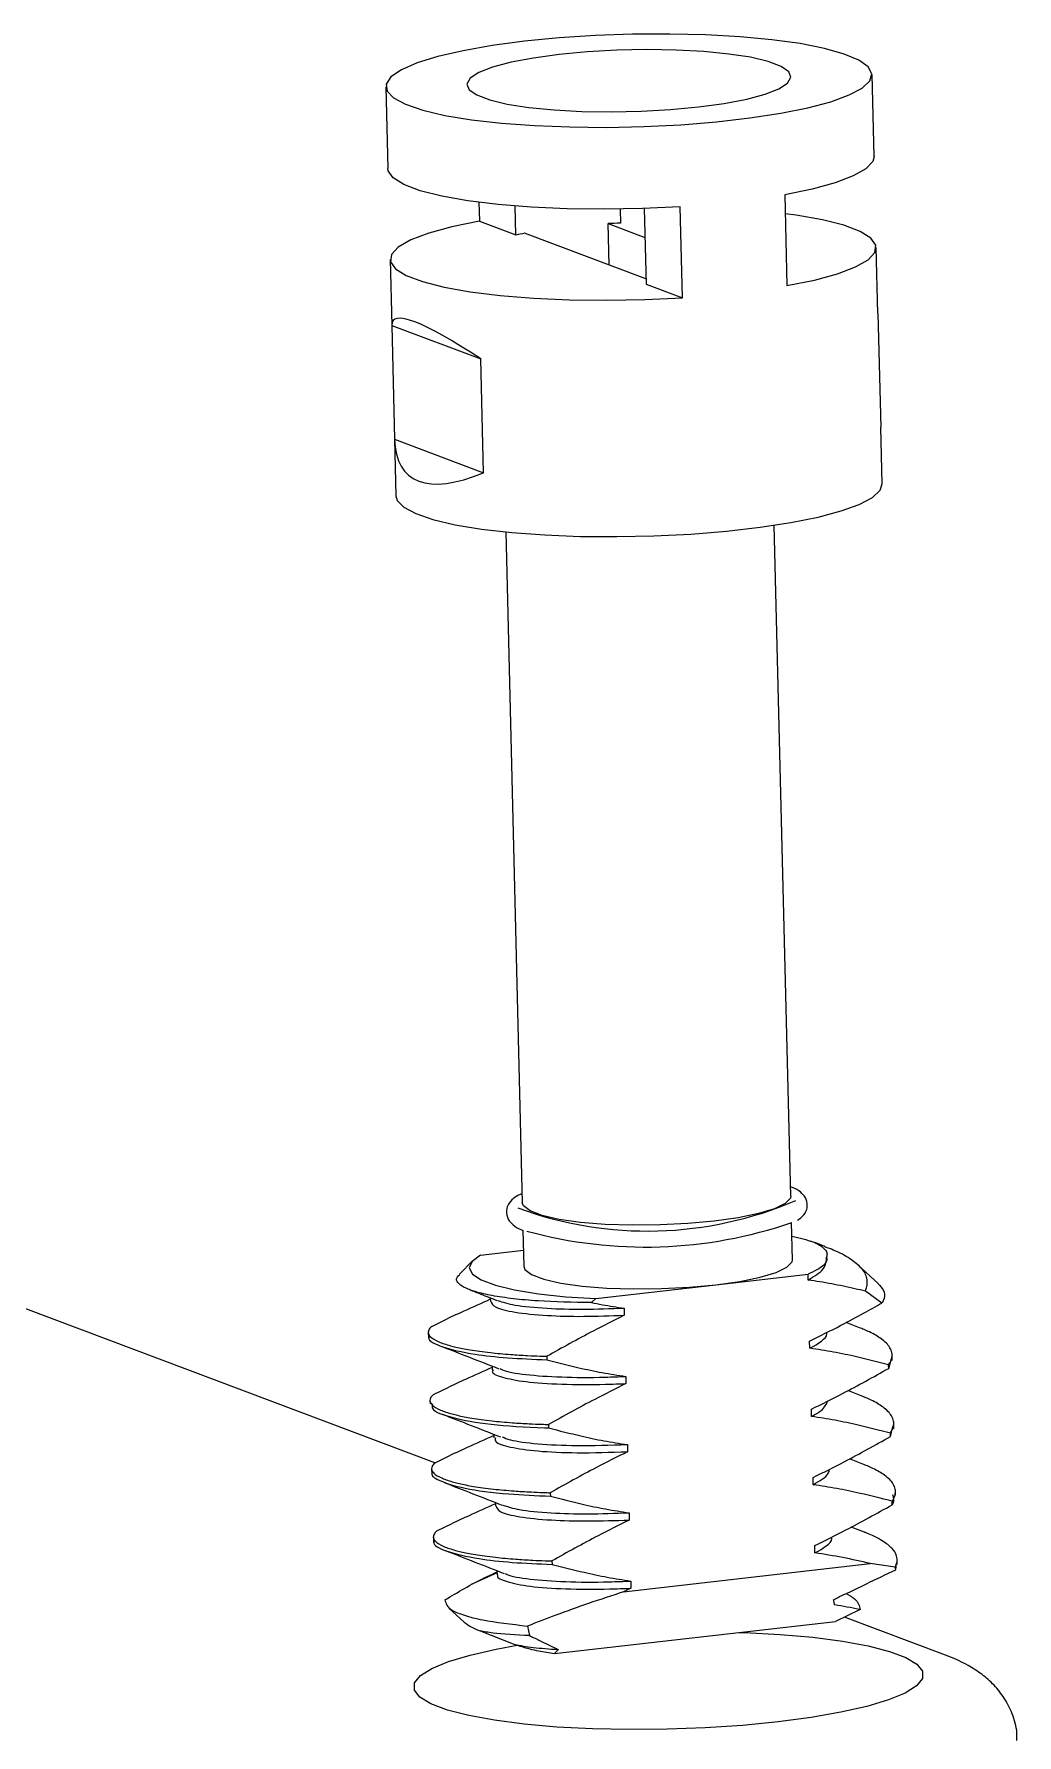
# Paper-space layout 'Layout1' of a CAD drawing. Extents: x 0.3 to 10.8, y 0.2 to 8.2.
# Drawn here: x 5.124 to 5.96, y 5.158 to 6.604 of the extents above; entities that cross this region are included whole.
import ezdxf

# ---------------------------------------------------------------- set-up
doc = ezdxf.new("R2010")
doc.units = 0
doc.header["$MEASUREMENT"] = 0
doc.linetypes.add('SLD-SOLID', pattern=[0])
doc.layers.get('0').update_dxf_attribs({"linetype": 'CONTINUOUS'})

psp = doc.layouts.get("Layout1")

# ---------------------------------------------------------------- linework, layer by layer
at = {"color": 7, "linetype": 'SLD-SOLID'}
for p, q in [((5.8385, 6.4995), (5.8368, 6.5691)), ((5.4235, 6.5588), (5.4253, 6.4893)), ((5.5027, 6.4606), (5.5031, 6.4445)), ((5.7626, 6.467), (5.7645, 6.3898)), ((5.5341, 6.4329), (5.5334, 6.4574)), ((5.6226, 6.4549), (5.6229, 6.443)), ((5.6431, 6.4554), (5.6447, 6.3912)), ((5.6757, 6.3796), (5.6737, 6.4568)), ((5.5031, 6.4445), (5.5341, 6.4329)), ((5.6446, 6.3956), (5.5415, 6.4344)), ((5.6134, 6.4073), (5.6126, 6.4426)), ((5.6126, 6.4426), (5.6437, 6.4308)), ((5.8418, 6.3662), (5.8404, 6.4222)), ((5.4272, 6.412), (5.4286, 6.356)), ((5.6447, 6.3912), (5.6757, 6.3796)), ((5.8418, 6.3662), (5.8442, 6.2696)), ((5.4286, 6.356), (5.4309, 6.2594)), ((5.4286, 6.356), (5.5042, 6.3275)), ((5.5066, 6.2309), (5.5042, 6.3275)), ((5.4309, 6.2594), (5.4321, 6.2111)), ((5.4309, 6.2594), (5.5066, 6.2309)), ((5.8454, 6.2213), (5.8442, 6.2696)), ((5.7678, 5.6163), (5.7537, 6.1862)), ((5.5254, 6.1806), (5.5395, 5.6106)), ((5.7692, 5.5622), (5.7684, 5.5938)), ((5.5401, 5.5873), (5.5409, 5.5565)), ((5.504, 5.5662), (5.5405, 5.5703)), ((5.4973, 5.5614), (5.4862, 5.5501)), ((5.7041, 5.5409), (5.7824, 5.5499)), ((5.7825, 5.545), (5.7824, 5.5499)), ((5.8419, 5.5421), (5.8247, 5.558)), ((5.4653, 5.3896), (5.0532, 5.5447)), ((5.6021, 5.5292), (5.7041, 5.5409)), ((5.8451, 5.5254), (5.8313, 5.5355)), ((5.5123, 5.5299), (5.5124, 5.5267)), ((5.6021, 5.5292), (5.5984, 5.5258)), ((5.626, 5.5211), (5.6262, 5.515)), ((5.4626, 5.5056), (5.4757, 5.512)), ((5.8261, 5.5045), (5.8149, 5.5089)), ((5.4596, 5.5006), (5.4597, 5.4959)), ((5.784, 5.487), (5.7838, 5.4931)), ((5.5604, 5.4802), (5.5605, 5.4772)), ((5.851, 5.4699), (5.8533, 5.4784)), ((5.854, 5.4767), (5.8539, 5.4813)), ((5.5138, 5.4719), (5.5138, 5.4687)), ((5.6275, 5.4631), (5.6276, 5.457)), ((5.851, 5.4699), (5.8509, 5.4729)), ((5.464, 5.4477), (5.4771, 5.454)), ((5.8275, 5.4466), (5.8163, 5.451)), ((5.461, 5.4426), (5.4611, 5.4397)), ((5.7854, 5.4291), (5.7853, 5.4352)), ((5.5619, 5.4222), (5.5619, 5.4193)), ((5.8524, 5.412), (5.8544, 5.4204)), ((5.8554, 5.4187), (5.8553, 5.4234)), ((5.5152, 5.4139), (5.5153, 5.4108)), ((5.6289, 5.4052), (5.629, 5.3991)), ((5.8524, 5.412), (5.8524, 5.4149)), ((5.4655, 5.3897), (5.4785, 5.3961)), ((5.8289, 5.3886), (5.8177, 5.393)), ((5.4624, 5.3847), (5.4625, 5.38)), ((5.7868, 5.3711), (5.7867, 5.3772)), ((5.5633, 5.3643), (5.5634, 5.3613)), ((5.8568, 5.3625), (5.8567, 5.3654)), ((5.5166, 5.356), (5.5167, 5.3528)), ((5.6303, 5.3472), (5.6305, 5.3411)), ((5.8539, 5.354), (5.8538, 5.357)), ((5.4669, 5.3318), (5.48, 5.3381)), ((5.8304, 5.3307), (5.8192, 5.335)), ((5.4639, 5.3267), (5.464, 5.3221)), ((5.7883, 5.3132), (5.7881, 5.3193)), ((5.5647, 5.3063), (5.5648, 5.3034)), ((5.6256, 5.2801), (5.8352, 5.3041)), ((5.8565, 5.3011), (5.8352, 5.3041)), ((5.857, 5.2989), (5.8575, 5.3045)), ((5.8583, 5.3034), (5.8582, 5.3074)), ((5.5181, 5.2963), (5.4961, 5.2862)), ((5.518, 5.298), (5.5181, 5.2946)), ((5.6318, 5.2892), (5.6319, 5.2831)), ((5.6319, 5.2831), (5.6256, 5.2801)), ((5.4771, 5.2663), (5.4902, 5.2543)), ((5.8266, 5.265), (5.8059, 5.255)), ((5.5037, 5.2469), (5.5332, 5.2354)), ((5.544, 5.251), (5.5457, 5.2429)), ((5.5669, 5.2277), (5.8059, 5.255)), ((5.8992, 5.2263), (5.8133, 5.2586))]:
    psp.add_line(p, q, dxfattribs=at)
at = {"color": 7, "linetype": 'SLD-SOLID', "flags": 128}
for points in [[(5.5413, 6.5974), (5.5139, 6.5937), (5.4892, 6.5894), (5.4678, 6.5844), (5.4502, 6.579), (5.4368, 6.5732), (5.4279, 6.5672), (5.4238, 6.5611), (5.4246, 6.5551), (5.4301, 6.5493), (5.4403, 6.5439), (5.455, 6.5389), (5.4738, 6.5345), (5.4963, 6.5308), (5.5219, 6.5278), (5.55, 6.5258), (5.58, 6.5246), (5.6112, 6.5243), (5.6428, 6.525), (5.6742, 6.5265), (5.7045, 6.529), (5.733, 6.5323), (5.7592, 6.5363), (5.7823, 6.5409), (5.8019, 6.5461), (5.8174, 6.5518), (5.8285, 6.5577), (5.835, 6.5637), (5.8367, 6.5698), (5.8336, 6.5757), (5.8257, 6.5814), (5.8132, 6.5866), (5.7964, 6.5913), (5.7757, 6.5954), (5.7516, 6.5987), (5.7247, 6.6012), (5.6955, 6.6029), (5.6648, 6.6036), (5.6333, 6.6034), (5.6018, 6.6023), (5.5708, 6.6003), (5.5413, 6.5974)], [(5.5709, 6.5862), (5.5491, 6.5832), (5.53, 6.5796), (5.5143, 6.5754), (5.5026, 6.5708), (5.4952, 6.566), (5.4924, 6.5611), (5.4943, 6.5563), (5.5009, 6.5518), (5.5118, 6.5477), (5.5267, 6.5441), (5.5452, 6.5413), (5.5666, 6.5392), (5.5901, 6.5379), (5.615, 6.5375), (5.6405, 6.538), (5.6655, 6.5394), (5.6894, 6.5417), (5.7112, 6.5447), (5.7303, 6.5483), (5.746, 6.5525), (5.7577, 6.5571), (5.7651, 6.5619), (5.7679, 6.5668), (5.766, 6.5716), (5.7595, 6.5761), (5.7485, 6.5802), (5.7336, 6.5838), (5.7151, 6.5866), (5.6937, 6.5888), (5.6702, 6.59), (5.6453, 6.5904), (5.6199, 6.5899), (5.5948, 6.5885), (5.5709, 6.5862)], [(5.6737, 6.4568), (5.6417, 6.4553), (5.6094, 6.4547), (5.5777, 6.4551), (5.5472, 6.4565), (5.5189, 6.4587), (5.4933, 6.4619), (5.4711, 6.4658), (5.4528, 6.4705), (5.4389, 6.4757), (5.4298, 6.4814), (5.4255, 6.4874), (5.4253, 6.4893)], [(5.8385, 6.4995), (5.8374, 6.4952), (5.8316, 6.489), (5.8209, 6.483), (5.8055, 6.4772), (5.7859, 6.4718), (5.7626, 6.467)], [(5.7645, 6.3898), (5.7878, 6.3946), (5.8074, 6.3999), (5.8228, 6.4057), (5.8335, 6.4118), (5.8393, 6.418), (5.8401, 6.4241), (5.8359, 6.4301), (5.8267, 6.4358), (5.8128, 6.4411), (5.7946, 6.4457), (5.7724, 6.4496), (5.763, 6.4509)], [(5.5031, 6.4445), (5.4797, 6.4397), (5.4602, 6.4343), (5.4448, 6.4286), (5.4341, 6.4225), (5.4283, 6.4163), (5.4275, 6.4101), (5.4317, 6.4041), (5.4409, 6.3984), (5.4547, 6.3932), (5.473, 6.3886), (5.4952, 6.3846), (5.5208, 6.3815), (5.5491, 6.3792), (5.5796, 6.3778), (5.6113, 6.3775), (5.6436, 6.378), (5.6757, 6.3796)], [(5.4321, 6.2111), (5.4332, 6.2074), (5.4387, 6.2016), (5.4489, 6.1961), (5.4636, 6.1911), (5.4824, 6.1867), (5.5049, 6.183), (5.5305, 6.1801), (5.5586, 6.178), (5.5886, 6.1768), (5.6198, 6.1766), (5.6514, 6.1772), (5.6828, 6.1788), (5.7131, 6.1812), (5.7416, 6.1845), (5.7678, 6.1885), (5.7909, 6.1932), (5.8105, 6.1984), (5.826, 6.204), (5.8371, 6.2099), (5.8436, 6.216), (5.8454, 6.2213)], [(5.7027, 5.595), (5.6803, 5.5929), (5.6566, 5.5918), (5.6328, 5.5916), (5.6099, 5.5923), (5.589, 5.594), (5.5708, 5.5965), (5.5563, 5.5998), (5.5461, 5.6037), (5.5405, 5.6079), (5.5395, 5.6106)], [(5.7678, 5.6163), (5.7675, 5.6145), (5.7631, 5.6099), (5.7539, 5.6055), (5.7404, 5.6014), (5.7231, 5.5979), (5.7027, 5.595)], [(5.504, 5.5662), (5.4968, 5.5608), (5.4944, 5.5554), (5.4971, 5.5501), (5.5045, 5.5451), (5.5166, 5.5405), (5.533, 5.5366), (5.5532, 5.5333), (5.5764, 5.5308), (5.6021, 5.5292)], [(5.5409, 5.5565), (5.5418, 5.5538), (5.5474, 5.5496), (5.5577, 5.5457), (5.5722, 5.5424), (5.5903, 5.5399), (5.6113, 5.5382), (5.6341, 5.5375), (5.6579, 5.5377), (5.6816, 5.5389), (5.7041, 5.5409)], [(5.7041, 5.5409), (5.7244, 5.5438), (5.7418, 5.5473), (5.7553, 5.5514), (5.7644, 5.5558), (5.7688, 5.5604), (5.7692, 5.5622)], [(5.7236, 5.2456), (5.7285, 5.2455), (5.7586, 5.2439), (5.7865, 5.2415), (5.8117, 5.2382), (5.8336, 5.2342), (5.8517, 5.2295), (5.8656, 5.2243), (5.875, 5.2186), (5.8797, 5.2126), (5.8796, 5.2064), (5.8746, 5.2002), (5.865, 5.1941), (5.8508, 5.1882), (5.8324, 5.1827), (5.8103, 5.1777), (5.785, 5.1733), (5.7569, 5.1695), (5.7267, 5.1666), (5.6951, 5.1645), (5.6628, 5.1633), (5.6306, 5.163), (5.5991, 5.1637), (5.569, 5.1652), (5.5411, 5.1677), (5.5159, 5.1709), (5.494, 5.1749), (5.4759, 5.1796), (5.4619, 5.1848), (5.4525, 5.1905), (5.4479, 5.1965), (5.448, 5.2027), (5.453, 5.2089), (5.4626, 5.215), (5.4768, 5.2209), (5.4951, 5.2264), (5.5173, 5.2314), (5.5351, 5.2347)]]:
    psp.add_lwpolyline(points, dxfattribs=at)
at = {"color": 7, "linetype": 'SLD-SOLID'}
for centre, radius, start, end in [((5.5959, 6.1561), 0.2835, 101.053, 102.5905), ((5.6505, 5.7333), 0.7102, 92.2299, 93.0634), ((5.646, 5.9054), 0.3188, 249.788, 293.3097), ((5.6441, 5.9548), 0.3818, 254.7033, 289.0383), ((5.5174, 5.2879), 0.0432, 231.0231, 251.62)]:
    psp.add_arc(centre, radius, start, end, dxfattribs=at)
for centre, major_axis, ratio, start_param, end_param in [((5.6397, 6.1776), (0.2099, -0.1826), 0.125499, 2.376181, 3.256133), ((5.633, 6.448), (0.1905, 0.219), 0.308557, 2.815876, 3.695828), ((5.664, 5.1962), (0.1817, 0.1291), 0.544524, 6.050059, 6.067148)]:
    psp.add_ellipse(centre, major_axis=major_axis, ratio=ratio, start_param=start_param, end_param=end_param, dxfattribs=at)
for points, knots in [([(5.7736, 5.5958), (5.7755, 5.5972), (5.7791, 5.5998), (5.7823, 5.6063), (5.7814, 5.6138), (5.7771, 5.6191), (5.7727, 5.6223), (5.7685, 5.6239), (5.7671, 5.6244)], [0, 0, 0, 0, 0.191564, 0.36272, 0.53008, 0.700479, 0.894274, 1, 1, 1, 1]), ([(5.5393, 5.6185), (5.5373, 5.6175), (5.5327, 5.6153), (5.5282, 5.611), (5.5252, 5.6039), (5.527, 5.5963), (5.532, 5.5914), (5.5359, 5.5886), (5.5395, 5.5874), (5.54, 5.5872)], [0, 0, 0, 0, 0.145258, 0.320038, 0.470019, 0.631891, 0.782585, 0.966336, 1, 1, 1, 1]), ([(5.7687, 5.5822), (5.7752, 5.5807), (5.7871, 5.5779), (5.7954, 5.5728), (5.7992, 5.5684), (5.7984, 5.5655), (5.7981, 5.5644)], [0, 0, 0, 0, 0.312522, 0.568685, 0.824678, 1, 1, 1, 1]), ([(5.7981, 5.5644), (5.7983, 5.5636), (5.7986, 5.5613), (5.7959, 5.5564), (5.7876, 5.5524), (5.7824, 5.5499)], [0, 0, 0, 0, 0.16258, 0.473734, 1, 1, 1, 1]), ([(5.7825, 5.545), (5.7876, 5.5481), (5.7978, 5.5544), (5.798, 5.561), (5.7981, 5.5644)], [0, 0, 0, 0, 0.494611, 1, 1, 1, 1]), ([(5.7971, 5.5733), (5.7958, 5.5738), (5.7916, 5.5754), (5.7875, 5.577), (5.7846, 5.5781)], [0, 0, 0, 0, 0.312995, 1, 1, 1, 1]), ([(5.8313, 5.5355), (5.8323, 5.5391), (5.8341, 5.5456), (5.8285, 5.555), (5.8187, 5.563), (5.808, 5.5691), (5.7994, 5.5722), (5.797, 5.573)], [0, 0, 0, 0, 0.277301, 0.490037, 0.708988, 0.92099, 1, 1, 1, 1]), ([(5.5984, 5.5258), (5.5826, 5.5261), (5.5583, 5.5265), (5.5313, 5.529), (5.5134, 5.5316), (5.4994, 5.5349), (5.4894, 5.5387), (5.4842, 5.5428), (5.4829, 5.5465), (5.4855, 5.5489), (5.4865, 5.5497)], [0, 0, 0, 0, 0.216393, 0.332939, 0.452856, 0.56956, 0.689533, 0.808394, 0.93062, 1, 1, 1, 1]), ([(5.4945, 5.5368), (5.4978, 5.5356), (5.5056, 5.5325), (5.5135, 5.5294), (5.5182, 5.5276)], [0, 0, 0, 0, 0.412873, 1, 1, 1, 1]), ([(5.8313, 5.5355), (5.8283, 5.5362), (5.8188, 5.5384), (5.8026, 5.5419), (5.7892, 5.544), (5.7825, 5.545)], [0, 0, 0, 0, 0.186597, 0.593012, 1, 1, 1, 1]), ([(5.8417, 5.5419), (5.8435, 5.5401), (5.8476, 5.5361), (5.8479, 5.5305), (5.8458, 5.5267), (5.8451, 5.5254)], [0, 0, 0, 0, 0.331711, 0.759388, 1, 1, 1, 1]), ([(5.5123, 5.5287), (5.5049, 5.5253), (5.4926, 5.5197), (5.4804, 5.5142), (5.4756, 5.5121)], [0, 0, 0, 0, 0.609554, 1, 1, 1, 1]), ([(5.5128, 5.5267), (5.5135, 5.5251), (5.5149, 5.5217), (5.5321, 5.5174), (5.5583, 5.5147), (5.5907, 5.5138), (5.6144, 5.5146), (5.6262, 5.515)], [0, 0, 0, 0, 0.200321, 0.411065, 0.625878, 0.814907, 1, 1, 1, 1]), ([(5.5187, 5.5276), (5.5229, 5.5262), (5.5321, 5.5233), (5.5584, 5.5208), (5.5905, 5.5199), (5.6143, 5.5207), (5.626, 5.5211)], [0, 0, 0, 0, 0.24391, 0.519692, 0.762373, 1, 1, 1, 1]), ([(5.5984, 5.5258), (5.6014, 5.5252), (5.6106, 5.5234), (5.6199, 5.522), (5.626, 5.5211)], [0, 0, 0, 0, 0.335918, 1, 1, 1, 1]), ([(5.7838, 5.4931), (5.7927, 5.4975), (5.8082, 5.5052), (5.8285, 5.5162), (5.8401, 5.5226), (5.8451, 5.5254)], [0, 0, 0, 0, 0.430077, 0.751797, 1, 1, 1, 1]), ([(5.6262, 5.515), (5.6173, 5.5106), (5.6018, 5.5029), (5.58, 5.4911), (5.5669, 5.4838), (5.5604, 5.4802)], [0, 0, 0, 0, 0.400591, 0.700255, 1, 1, 1, 1]), ([(5.4626, 5.5056), (5.4622, 5.5053), (5.4613, 5.5045), (5.4603, 5.5032), (5.4595, 5.5015), (5.4595, 5.4993), (5.4615, 5.4962), (5.4673, 5.4927), (5.4759, 5.4898), (5.4832, 5.4879), (5.4887, 5.4868), (5.4954, 5.4855), (5.5033, 5.4844), (5.5144, 5.483), (5.528, 5.4818), (5.5424, 5.4809), (5.5529, 5.4804), (5.5585, 5.4803), (5.5604, 5.4802)], [0, 0, 0, 0, 0.02811, 0.064428, 0.113801, 0.176227, 0.251702, 0.388849, 0.499915, 0.541232, 0.586733, 0.636418, 0.690286, 0.748338, 0.846053, 0.920577, 0.971896, 1, 1, 1, 1]), ([(5.4606, 5.4976), (5.4603, 5.4971), (5.4586, 5.4938), (5.4699, 5.4881), (5.4945, 5.4822), (5.5261, 5.4787), (5.5491, 5.4777), (5.5605, 5.4772)], [0, 0, 0, 0, 0.053236, 0.332773, 0.607703, 0.804043, 1, 1, 1, 1]), ([(5.784, 5.487), (5.7911, 5.4911), (5.799, 5.4955), (5.7985, 5.5001), (5.7985, 5.5005)], [0, 0, 0, 0, 0.909045, 1, 1, 1, 1]), ([(5.8509, 5.4729), (5.8513, 5.4734), (5.8521, 5.4747), (5.8532, 5.4769), (5.8539, 5.4798), (5.8539, 5.4834), (5.8518, 5.4887), (5.846, 5.4947), (5.8373, 5.4997), (5.8305, 5.5028), (5.8274, 5.504), (5.826, 5.5045)], [0, 0, 0, 0, 0.048918, 0.112119, 0.19804, 0.306677, 0.438021, 0.676687, 0.869968, 0.941869, 1, 1, 1, 1]), ([(5.4702, 5.4889), (5.4783, 5.4858), (5.4946, 5.4794), (5.5113, 5.4729), (5.5196, 5.4696)], [0, 0, 0, 0, 0.50051, 1, 1, 1, 1]), ([(5.5605, 5.4772), (5.5696, 5.4749), (5.5851, 5.4709), (5.6074, 5.4662), (5.6208, 5.4641), (5.6275, 5.4631)], [0, 0, 0, 0, 0.409698, 0.704641, 1, 1, 1, 1]), ([(5.8509, 5.4729), (5.8419, 5.4752), (5.8263, 5.4792), (5.804, 5.484), (5.7906, 5.486), (5.784, 5.487)], [0, 0, 0, 0, 0.409698, 0.704641, 1, 1, 1, 1]), ([(5.5138, 5.4708), (5.5063, 5.4674), (5.494, 5.4618), (5.4818, 5.4563), (5.4771, 5.4541)], [0, 0, 0, 0, 0.609554, 1, 1, 1, 1]), ([(5.5149, 5.4688), (5.5145, 5.4683), (5.5127, 5.466), (5.5213, 5.4624), (5.5411, 5.4583), (5.5718, 5.4562), (5.6024, 5.456), (5.6218, 5.4568), (5.6276, 5.457)], [0, 0, 0, 0, 0.055225, 0.269661, 0.480549, 0.696238, 0.908509, 1, 1, 1, 1]), ([(5.5207, 5.4697), (5.5213, 5.4693), (5.5244, 5.4673), (5.5418, 5.4644), (5.5714, 5.4623), (5.6023, 5.4621), (5.6216, 5.4629), (5.6275, 5.4631)], [0, 0, 0, 0, 0.061036, 0.332164, 0.609466, 0.882373, 1, 1, 1, 1]), ([(5.7853, 5.4352), (5.7941, 5.4396), (5.8096, 5.4473), (5.8315, 5.459), (5.8445, 5.4663), (5.851, 5.4699)], [0, 0, 0, 0, 0.400591, 0.700255, 1, 1, 1, 1]), ([(5.6276, 5.457), (5.6187, 5.4526), (5.6032, 5.4449), (5.5814, 5.4331), (5.5684, 5.4259), (5.5619, 5.4222)], [0, 0, 0, 0, 0.400591, 0.700255, 1, 1, 1, 1]), ([(5.464, 5.4477), (5.4636, 5.4473), (5.4628, 5.4466), (5.4617, 5.4453), (5.4609, 5.4435), (5.461, 5.4414), (5.463, 5.4382), (5.4687, 5.4347), (5.4774, 5.4318), (5.4846, 5.43), (5.4902, 5.4288), (5.4968, 5.4276), (5.5047, 5.4264), (5.5158, 5.425), (5.5294, 5.4238), (5.5438, 5.4229), (5.5543, 5.4225), (5.5599, 5.4223), (5.5619, 5.4222)], [0, 0, 0, 0, 0.02811, 0.064427, 0.113801, 0.176227, 0.251702, 0.388849, 0.499915, 0.541232, 0.586733, 0.636418, 0.690286, 0.748338, 0.846053, 0.920577, 0.971896, 1, 1, 1, 1]), ([(5.4632, 5.4397), (5.4629, 5.4383), (5.4618, 5.4341), (5.4787, 5.4278), (5.5109, 5.422), (5.5427, 5.4199), (5.5608, 5.4193), (5.5619, 5.4193)], [0, 0, 0, 0, 0.144947, 0.421932, 0.69939, 0.980616, 1, 1, 1, 1]), ([(5.7854, 5.4291), (5.7884, 5.4307), (5.7959, 5.435), (5.798, 5.4395), (5.7993, 5.4422)], [0, 0, 0, 0, 0.3932433, 1, 1, 1, 1]), ([(5.8524, 5.4149), (5.8527, 5.4155), (5.8536, 5.4167), (5.8546, 5.4189), (5.8554, 5.4218), (5.8553, 5.4254), (5.8532, 5.4307), (5.8474, 5.4367), (5.8387, 5.4418), (5.8319, 5.4449), (5.8288, 5.4461), (5.8274, 5.4466)], [0, 0, 0, 0, 0.048918, 0.112119, 0.19804, 0.306677, 0.438021, 0.676687, 0.869968, 0.941869, 1, 1, 1, 1]), ([(5.4716, 5.431), (5.4798, 5.4278), (5.496, 5.4215), (5.5127, 5.4149), (5.521, 5.4117)], [0, 0, 0, 0, 0.50051, 1, 1, 1, 1]), ([(5.5619, 5.4193), (5.571, 5.417), (5.5866, 5.413), (5.6089, 5.4082), (5.6222, 5.4062), (5.6289, 5.4052)], [0, 0, 0, 0, 0.409698, 0.704641, 1, 1, 1, 1]), ([(5.8524, 5.4149), (5.8433, 5.4173), (5.8277, 5.4212), (5.8054, 5.426), (5.7921, 5.428), (5.7854, 5.4291)], [0, 0, 0, 0, 0.409698, 0.704641, 1, 1, 1, 1]), ([(5.5152, 5.4128), (5.5077, 5.4094), (5.4954, 5.4038), (5.4832, 5.3983), (5.4785, 5.3962)], [0, 0, 0, 0, 0.609554, 1, 1, 1, 1]), ([(5.5168, 5.4108), (5.5165, 5.4098), (5.5156, 5.407), (5.528, 5.4029), (5.5516, 5.3994), (5.5859, 5.3978), (5.6143, 5.3986), (5.629, 5.3991)], [0, 0, 0, 0, 0.125655, 0.338057, 0.550823, 0.766491, 1, 1, 1, 1]), ([(5.5225, 5.4117), (5.5245, 5.4109), (5.53, 5.4084), (5.5519, 5.4056), (5.5856, 5.4039), (5.6141, 5.4047), (5.6289, 5.4052)], [0, 0, 0, 0, 0.14949, 0.422866, 0.699971, 1, 1, 1, 1]), ([(5.7867, 5.3772), (5.7956, 5.3816), (5.8111, 5.3893), (5.8329, 5.4011), (5.8459, 5.4084), (5.8524, 5.412)], [0, 0, 0, 0, 0.400591, 0.700255, 1, 1, 1, 1]), ([(5.629, 5.3991), (5.6202, 5.3947), (5.6047, 5.387), (5.5828, 5.3752), (5.5698, 5.3679), (5.5633, 5.3643)], [0, 0, 0, 0, 0.400591, 0.700255, 1, 1, 1, 1]), ([(5.4631, 5.3817), (5.4629, 5.3814), (5.4616, 5.379), (5.4687, 5.3742), (5.4886, 5.3677), (5.5227, 5.3631), (5.5512, 5.3619), (5.5634, 5.3613)], [0, 0, 0, 0, 0.033323, 0.236302, 0.511069, 0.790912, 1, 1, 1, 1]), ([(5.4655, 5.3897), (5.4651, 5.3894), (5.4642, 5.3886), (5.4631, 5.3873), (5.4624, 5.3856), (5.4624, 5.3834), (5.4644, 5.3803), (5.4702, 5.3768), (5.4788, 5.3739), (5.4861, 5.372), (5.4916, 5.3708), (5.4982, 5.3696), (5.5061, 5.3684), (5.5173, 5.3671), (5.5309, 5.3658), (5.5453, 5.365), (5.5557, 5.3645), (5.5613, 5.3643), (5.5633, 5.3643)], [0, 0, 0, 0, 0.02811, 0.064427, 0.113801, 0.176227, 0.251702, 0.388849, 0.499915, 0.541232, 0.586733, 0.636418, 0.690286, 0.748338, 0.846053, 0.920577, 0.971896, 1, 1, 1, 1]), ([(5.7868, 5.3711), (5.7923, 5.3742), (5.7997, 5.3785), (5.8004, 5.383), (5.8006, 5.3842)], [0, 0, 0, 0, 0.7253559, 1, 1, 1, 1]), ([(5.8538, 5.357), (5.8542, 5.3575), (5.855, 5.3588), (5.8561, 5.361), (5.8568, 5.3639), (5.8567, 5.3675), (5.8547, 5.3728), (5.8488, 5.3788), (5.8401, 5.3838), (5.8333, 5.3869), (5.8303, 5.3881), (5.8289, 5.3886)], [0, 0, 0, 0, 0.0489176, 0.1121188, 0.1980404, 0.3066767, 0.4380207, 0.6766875, 0.8699679, 0.9418686, 1, 1, 1, 1]), ([(5.4731, 5.373), (5.4812, 5.3698), (5.4974, 5.3635), (5.5141, 5.357), (5.5225, 5.3537)], [0, 0, 0, 0, 0.50051, 1, 1, 1, 1]), ([(5.8538, 5.357), (5.8447, 5.3593), (5.8292, 5.3633), (5.8069, 5.368), (5.7935, 5.3701), (5.7868, 5.3711)], [0, 0, 0, 0, 0.409698, 0.704641, 1, 1, 1, 1]), ([(5.8539, 5.354), (5.8542, 5.3545), (5.8562, 5.3573), (5.8553, 5.3601), (5.8546, 5.3624)], [0, 0, 0, 0, 0.174235, 1, 1, 1, 1]), ([(5.5166, 5.3549), (5.5092, 5.3515), (5.4969, 5.3459), (5.4847, 5.3404), (5.4799, 5.3382)], [0, 0, 0, 0, 0.609554, 1, 1, 1, 1]), ([(5.5172, 5.3528), (5.5178, 5.3513), (5.519, 5.3479), (5.5359, 5.3436), (5.562, 5.3409), (5.5945, 5.3399), (5.6186, 5.3407), (5.6305, 5.3411)], [0, 0, 0, 0, 0.195203, 0.405999, 0.620705, 0.812368, 1, 1, 1, 1]), ([(5.5231, 5.3538), (5.5272, 5.3524), (5.536, 5.3495), (5.562, 5.347), (5.5943, 5.346), (5.6184, 5.3468), (5.6303, 5.3472)], [0, 0, 0, 0, 0.237388, 0.513039, 0.759107, 1, 1, 1, 1]), ([(5.5634, 5.3613), (5.5724, 5.359), (5.588, 5.355), (5.6103, 5.3503), (5.6237, 5.3482), (5.6303, 5.3472)], [0, 0, 0, 0, 0.409698, 0.704641, 1, 1, 1, 1]), ([(5.7881, 5.3193), (5.797, 5.3237), (5.8125, 5.3313), (5.8343, 5.3431), (5.8474, 5.3504), (5.8539, 5.354)], [0, 0, 0, 0, 0.4005913, 0.700255, 1, 1, 1, 1]), ([(5.6305, 5.3411), (5.6216, 5.3367), (5.6061, 5.329), (5.5843, 5.3172), (5.5712, 5.31), (5.5647, 5.3063)], [0, 0, 0, 0, 0.400591, 0.700255, 1, 1, 1, 1]), ([(5.4648, 5.3238), (5.4646, 5.3233), (5.4628, 5.32), (5.4737, 5.3144), (5.4981, 5.3085), (5.5299, 5.3048), (5.5532, 5.3039), (5.5648, 5.3034)], [0, 0, 0, 0, 0.046467, 0.326158, 0.600999, 0.80066, 1, 1, 1, 1]), ([(5.4669, 5.3318), (5.4665, 5.3314), (5.4656, 5.3307), (5.4646, 5.3293), (5.4638, 5.3276), (5.4638, 5.3254), (5.4658, 5.3223), (5.4716, 5.3188), (5.4802, 5.3159), (5.4875, 5.3141), (5.493, 5.3129), (5.4997, 5.3117), (5.5076, 5.3105), (5.5187, 5.3091), (5.5323, 5.3079), (5.5467, 5.307), (5.5572, 5.3065), (5.5628, 5.3064), (5.5647, 5.3063)], [0, 0, 0, 0, 0.02811, 0.064428, 0.113801, 0.176227, 0.251702, 0.388849, 0.499915, 0.541232, 0.586733, 0.636418, 0.690286, 0.748338, 0.846053, 0.920577, 0.971896, 1, 1, 1, 1]), ([(5.7883, 5.3132), (5.7953, 5.3171), (5.8031, 5.3215), (5.8027, 5.3261), (5.8027, 5.3266)], [0, 0, 0, 0, 0.893674, 1, 1, 1, 1]), ([(5.8565, 5.3011), (5.8572, 5.3026), (5.8585, 5.3058), (5.858, 5.3105), (5.8559, 5.3145), (5.8529, 5.318), (5.8492, 5.3211), (5.8441, 5.3245), (5.8379, 5.3276), (5.8332, 5.3296), (5.8306, 5.3306), (5.8303, 5.3307)], [0, 0, 0, 0, 0.15013, 0.300263, 0.450399, 0.543699, 0.648594, 0.765082, 0.893163, 0.986157, 1, 1, 1, 1]), ([(5.4746, 5.315), (5.4828, 5.3118), (5.499, 5.3055), (5.5157, 5.2989), (5.5241, 5.2957)], [0, 0, 0, 0, 0.500454, 1, 1, 1, 1]), ([(5.8352, 5.3041), (5.8275, 5.3059), (5.812, 5.3095), (5.7962, 5.3119), (5.7883, 5.3132)], [0, 0, 0, 0, 0.49957, 1, 1, 1, 1]), ([(5.4738, 5.2733), (5.4793, 5.2765), (5.4903, 5.2831), (5.5051, 5.2911), (5.5146, 5.2954), (5.5181, 5.297)], [0, 0, 0, 0, 0.3836625, 0.7782653, 1, 1, 1, 1]), ([(5.5187, 5.2946), (5.5185, 5.2943), (5.5175, 5.2922), (5.5251, 5.2886), (5.5449, 5.2845), (5.5752, 5.2823), (5.6061, 5.2821), (5.6258, 5.2829), (5.6319, 5.2831)], [0, 0, 0, 0, 0.039445, 0.256387, 0.469552, 0.687609, 0.902422, 1, 1, 1, 1]), ([(5.525, 5.2957), (5.5255, 5.2954), (5.5285, 5.2935), (5.5455, 5.2906), (5.5749, 5.2884), (5.6059, 5.2882), (5.6256, 5.289), (5.6318, 5.2892)], [0, 0, 0, 0, 0.050779, 0.322883, 0.601233, 0.875442, 1, 1, 1, 1]), ([(5.5648, 5.3034), (5.5739, 5.3011), (5.5894, 5.2971), (5.6117, 5.2923), (5.6251, 5.2903), (5.6318, 5.2892)], [0, 0, 0, 0, 0.409698, 0.704641, 1, 1, 1, 1]), ([(5.804, 5.2734), (5.8087, 5.2757), (5.8181, 5.2802), (5.8358, 5.2887), (5.8487, 5.2949), (5.857, 5.2989)], [0, 0, 0, 0, 0.265832, 0.531664, 1, 1, 1, 1]), ([(5.6256, 5.2801), (5.6157, 5.2768), (5.5964, 5.2706), (5.5692, 5.2607), (5.552, 5.2541), (5.544, 5.251)], [0, 0, 0, 0, 0.362968, 0.704708, 1, 1, 1, 1]), ([(5.8148, 5.2786), (5.8175, 5.2771), (5.8253, 5.2729), (5.826, 5.2681), (5.8266, 5.265)], [0, 0, 0, 0, 0.341132, 1, 1, 1, 1]), ([(5.4738, 5.2733), (5.4745, 5.2703), (5.4757, 5.2657), (5.4898, 5.2601), (5.5089, 5.255), (5.5303, 5.2526), (5.544, 5.251)], [0, 0, 0, 0, 0.322393, 0.499059, 0.680726, 1, 1, 1, 1]), ([(5.805, 5.269), (5.8049, 5.2696), (5.8047, 5.2705), (5.8044, 5.272), (5.8042, 5.2729), (5.804, 5.2734)], [0, 0, 0, 0, 0.3484274, 0.6741871, 1, 1, 1, 1]), ([(5.8266, 5.265), (5.8264, 5.265), (5.8193, 5.2665), (5.812, 5.2678), (5.805, 5.269)], [0, 0, 0, 0, 0.029856, 1, 1, 1, 1]), ([(5.5457, 5.2429), (5.5343, 5.2434), (5.517, 5.2443), (5.5071, 5.2462), (5.5037, 5.2469)], [0, 0, 0, 0, 0.662186, 1, 1, 1, 1]), ([(5.5332, 5.2354), (5.538, 5.2345), (5.5477, 5.2326), (5.5626, 5.2316), (5.57, 5.2311)], [0, 0, 0, 0, 0.49514, 1, 1, 1, 1]), ([(5.5332, 5.2354), (5.5351, 5.2348), (5.5389, 5.2335), (5.5457, 5.2316), (5.5547, 5.2296), (5.5622, 5.2284), (5.5669, 5.2277)], [0, 0, 0, 0, 0.22007, 0.440141, 0.660211, 1, 1, 1, 1]), ([(5.5457, 5.2429), (5.5462, 5.2426), (5.5496, 5.241), (5.5577, 5.2371), (5.5653, 5.2334), (5.57, 5.2311)], [0, 0, 0, 0, 0.061663, 0.417412, 1, 1, 1, 1]), ([(5.57, 5.2311), (5.5698, 5.2308), (5.5692, 5.2302), (5.5684, 5.2293), (5.5676, 5.2285), (5.5671, 5.2279), (5.5669, 5.2277)], [0, 0, 0, 0, 0.262517, 0.525035, 0.762514, 1, 1, 1, 1]), ([(5.9599, 5.1538), (5.96, 5.156), (5.9603, 5.1638), (5.9564, 5.1765), (5.9496, 5.1901), (5.9405, 5.2013), (5.9299, 5.2105), (5.9176, 5.2184), (5.9072, 5.2232), (5.9006, 5.2258), (5.8992, 5.2263)], [0, 0, 0, 0, 0.056618, 0.195339, 0.327531, 0.459709, 0.599074, 0.75602, 0.947895, 1, 1, 1, 1])]:
    psp.add_open_spline(points, degree=3, knots=knots, dxfattribs=at)

doc.saveas('drawing.dxf')
